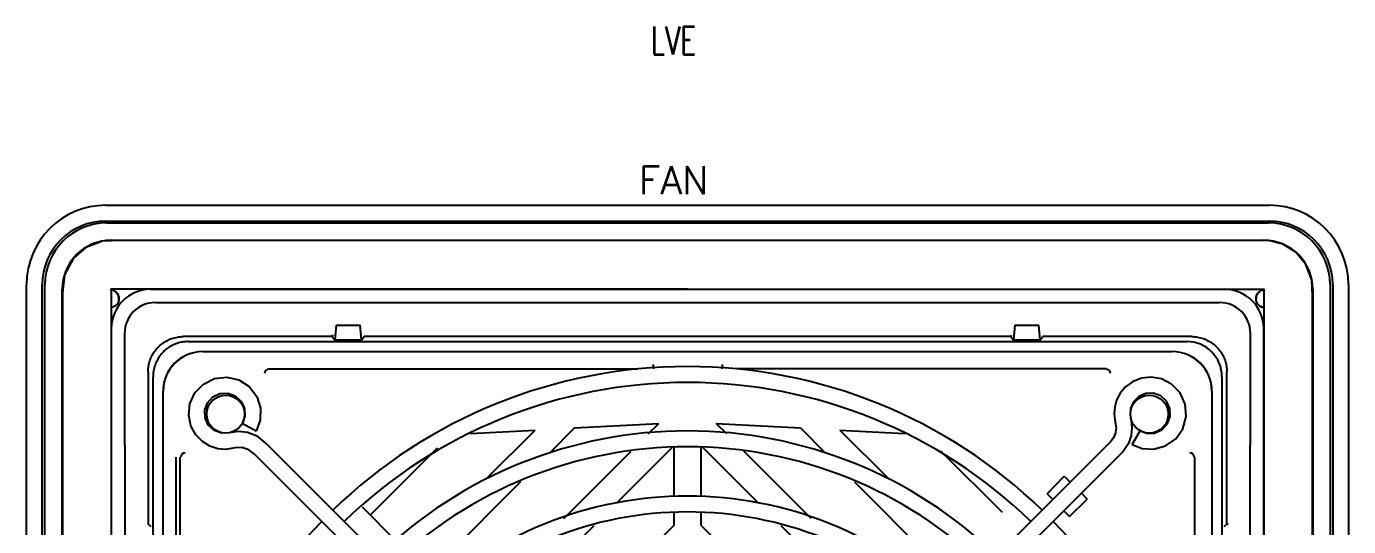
# Model space of a CAD drawing. Header units: inches. Extents: x 0 to 102, y 0 to 66.
# Drawn here: x 58.75 to 64.66, y 27.23 to 29.47 of the extents above; entities that cross this region are included whole.
import ezdxf
from ezdxf.enums import TextEntityAlignment as Align

# ---------------------------------------------------------------- set-up
doc = ezdxf.new("R2010")
doc.units = ezdxf.units.IN
doc.header["$MEASUREMENT"] = 0
for name, color, linetype in [('PLOC', 8, 'Continuous'), ('PMISC', 7, 'Continuous'), ('PSYMS', 7, 'Continuous')]:
    doc.layers.add(name, color=color, linetype=linetype)
doc.styles.add('WD', font='romans.shx', dxfattribs={"height": 0.185})

# ---------------------------------------------------------------- blocks, each defined once
blk = doc.blocks.new('SEN_FAN_N12_FA44')
at = {"color": 7, "linetype": 'Continuous'}
for p, q in [((0.3391, 5.8883), (5.5359, 5.8883)), ((0.3391, 5.8174), (5.5359, 5.8174)), ((-0.0153, 0.3371), (-0.0153, 5.534)), ((0.0556, 0.1245), (0.0556, 5.534)), ((2.9375, 5.5136), (0.362, 5.5136)), ((0.362, 5.5136), (0.362, 5.5136)), ((0.3631, 5.5136), (0.3623, 5.5136)), ((0.3628, 5.5136), (0.3628, 5.5136)), ((0.3628, 5.5136), (0.3628, 5.5136)), ((0.3628, 5.5136), (0.3628, 5.5136)), ((0.363, 5.5136), (0.3628, 5.5136)), ((0.3628, 5.5136), (0.363, 5.5136)), ((0.363, 5.5136), (0.3629, 5.5136)), ((0.3629, 5.5136), (0.363, 5.5136)), ((0.3629, 5.5136), (0.3629, 5.5136)), ((0.3632, 5.5138), (0.3634, 5.5137)), ((0.3634, 5.5146), (0.3634, 5.5146)), ((0.3634, 5.5146), (0.3634, 0.4876)), ((0.3634, 5.5142), (0.3634, 5.5142)), ((0.3634, 5.5142), (0.3634, 5.5142)), ((0.3634, 5.5142), (0.3634, 5.5142)), ((0.3634, 5.5142), (0.3634, 5.5142)), ((0.3634, 5.5142), (0.3634, 5.5142)), ((0.3634, 5.5142), (0.3634, 5.5142)), ((0.3634, 5.51), (0.3634, 5.5136)), ((5.8194, 5.534), (5.8194, 0.1245)), ((5.8903, 5.534), (5.8903, 0.3371)), ((0.5609, 5.4538), (5.3141, 5.4538)), ((0.4231, 5.316), (0.425, 1.2617)), ((5.4497, 0.4605), (5.4519, 5.316)), ((0.9585, 4.9808), (0.9602, 4.9462)), ((0.797, 4.9063), (0.7824, 4.9384)), ((0.9602, 4.9462), (0.949, 4.9139)), ((1.0104, 4.8784), (0.949, 4.9139)), ((1.029, 4.9281), (1.0104, 4.8784)), ((0.9728, 4.8735), (0.9317, 4.8775)), ((1.0182, 4.855), (0.9728, 4.8735)), ((4.9194, 4.8596), (4.9073, 4.8244)), ((4.9237, 4.8194), (4.9592, 4.8807)), ((2.5831, 3.2967), (1.0865, 4.7933)), ((4.8104, 4.8153), (3.1594, 3.1643)), ((4.9237, 4.8194), (4.9688, 4.8018)), ((2.5824, 3.1972), (1.0362, 4.7435)), ((4.856, 4.7607), (3.1387, 3.0434))]:
    blk.add_line(p, q, dxfattribs=at)
at = {"color": 6, "linetype": 'Continuous'}
for p, q in [((0.343, 5.8095), (5.532, 5.8095)), ((0.4019, 5.7315), (0.3238, 5.728)), ((0.3627, 5.7322), (5.5123, 5.7322)), ((0.0674, 0.2623), (0.0674, 5.534)), ((0.1448, 0.2623), (0.1448, 5.5143)), ((0.3837, 5.5015), (0.3776, 5.5055)), ((0.5386, 5.5129), (5.3364, 5.5129)), ((0.5399, 5.5129), (0.5399, 5.5136)), ((2.9375, 5.5136), (5.5123, 5.5136)), ((5.3351, 5.5129), (5.3351, 5.5136)), ((5.4947, 5.5039), (5.4923, 5.5022)), ((5.4974, 5.5055), (5.4946, 5.5038)), ((5.5118, 5.5139), (5.5116, 5.5146)), ((5.5116, 5.5146), (5.5116, 5.5034)), ((5.5116, 5.5034), (5.5116, 5.5111)), ((5.5116, 5.51), (5.5116, 5.4702)), ((5.5123, 5.5136), (5.5122, 5.5136)), ((5.5123, 5.5136), (5.5123, 5.5136)), ((5.7302, 5.5143), (5.7302, 0.2623)), ((5.8076, 5.534), (5.8076, 0.2623)), ((5.4805, 5.4545), (5.4801, 5.4554)), ((5.5116, 5.4702), (5.5116, 0.289)), ((0.3641, 5.3371), (0.3634, 5.3371)), ((0.3641, 0.4592), (0.3641, 5.3384)), ((1.3684, 5.3529), (1.3627, 5.2872)), ((1.3684, 5.3529), (1.4751, 5.3529)), ((1.4808, 5.2872), (1.4751, 5.3529)), ((4.3999, 5.3529), (4.3942, 5.2872)), ((4.3999, 5.3529), (4.5066, 5.3529)), ((4.5123, 5.2872), (4.5066, 5.3529)), ((5.5109, 5.3384), (5.5109, 0.4592)), ((5.5109, 5.3371), (5.5116, 5.3371)), ((1.3506, 5.3017), (0.6855, 5.3017)), ((0.7076, 5.2795), (5.1674, 5.2795)), ((1.3513, 5.3088), (1.3506, 5.3017)), ((1.3506, 5.3017), (1.3627, 5.2872)), ((1.3627, 5.2872), (1.4808, 5.2872)), ((1.4808, 5.2872), (1.4929, 5.3017)), ((4.3821, 5.3017), (1.4929, 5.3017)), ((4.3821, 5.3017), (4.3942, 5.2872)), ((4.3942, 5.2872), (4.5123, 5.2872)), ((4.5123, 5.2872), (4.5244, 5.3017)), ((5.1895, 5.3017), (4.5244, 5.3017)), ((0.7721, 5.2347), (5.1029, 5.2347)), ((0.7721, 5.234), (0.7721, 5.2347)), ((5.1029, 5.2347), (5.1029, 5.234)), ((0.5281, 5.1442), (0.5281, 4.4631)), ((1.0674, 5.1579), (2.7173, 5.1578)), ((3.0918, 5.1775), (3.0916, 5.1729)), ((4.8076, 5.1579), (3.1577, 5.1578)), ((5.3469, 4.4631), (5.3469, 5.1443)), ((0.5502, 0.6624), (0.5502, 5.1221)), ((5.3248, 5.1221), (5.3248, 0.6624)), ((0.5958, 5.0576), (0.595, 5.0576)), ((0.595, 0.7269), (0.595, 5.0576)), ((5.28, 5.0576), (5.2792, 5.0576)), ((5.28, 5.0576), (5.28, 0.7269)), ((2.4328, 4.8933), (2.8089, 4.913)), ((2.7625, 4.8666), (2.8089, 4.913)), ((3.0661, 4.913), (3.4422, 4.8933)), ((3.1125, 4.8666), (3.0661, 4.913)), ((1.9661, 4.8689), (2.2566, 4.8841)), ((2.0371, 4.6646), (2.2566, 4.8841)), ((2.4328, 4.8933), (2.3222, 4.7827)), ((3.4422, 4.8933), (3.5528, 4.7827)), ((3.6184, 4.8841), (3.8379, 4.6646)), ((3.6184, 4.8841), (3.9089, 4.8689)), ((1.8194, 4.8033), (1.5204, 4.5042)), ((2.3852, 4.4894), (2.6856, 4.7897)), ((2.8669, 4.804), (2.6207, 4.5579)), ((2.8784, 4.5891), (2.8784, 4.8049)), ((2.9966, 4.8049), (2.9966, 4.5891)), ((3.2542, 4.5579), (3.0081, 4.804)), ((3.4898, 4.4894), (3.1895, 4.7897)), ((4.3438, 4.5151), (4.0694, 4.7894)), ((0.6522, 4.7623), (0.6522, 3.0465)), ((0.6718, 3.1124), (0.6718, 4.7623)), ((5.2031, 3.1124), (5.2032, 4.7623)), ((4.5458, 4.6009), (4.6204, 4.6781)), ((4.6204, 4.6781), (4.6468, 4.6516)), ((2.1917, 4.6522), (1.782, 4.2425)), ((3.6833, 4.6522), (4.0507, 4.2848)), ((4.5689, 4.5737), (4.5438, 4.5987)), ((4.644, 4.4985), (4.7233, 4.5751)), ((4.6969, 4.6015), (4.7233, 4.5751)), ((1.4836, 4.541), (1.6367, 4.3879)), ((2.8784, 4.4592), (2.8784, 4.5182)), ((2.9966, 4.5182), (2.9966, 4.4592)), ((4.644, 4.4985), (4.619, 4.5236)), ((0.5425, 4.451), (0.5281, 4.4631)), ((2.5192, 4.4563), (2.0437, 3.9809)), ((2.7001, 4.2809), (2.8784, 4.4592)), ((2.9966, 4.4592), (3.1749, 4.2809)), ((3.8171, 3.9951), (3.3558, 4.4563)), ((5.3469, 4.4631), (5.3325, 4.451)), ((5.354, 4.4625), (5.3469, 4.4631))]:
    blk.add_line(p, q, dxfattribs=at)
for points in [[(0.3627, 5.7322), (0.3412, 5.7311), (0.3202, 5.728), (0.2994, 5.7228), (0.2793, 5.7156), (0.26, 5.7064), (0.2416, 5.6955), (0.2245, 5.6827), (0.2086, 5.6684), (0.1943, 5.6525), (0.1815, 5.6353), (0.1705, 5.617), (0.1614, 5.5977), (0.1542, 5.5775), (0.149, 5.5568), (0.1459, 5.5357), (0.1448, 5.5143)], [(5.4595, 5.7315), (5.3878, 5.7315), (5.3154, 5.7315), (0.4019, 5.7315)], [(5.7295, 5.0576), (5.7295, 5.2392), (5.7295, 5.3245), (5.7295, 5.4059), (5.7295, 5.4808), (5.7256, 5.5554), (5.6996, 5.6243), (5.6543, 5.6786), (5.5974, 5.7142), (5.5321, 5.7306), (5.4595, 5.7315)], [(5.7302, 5.5143), (5.7291, 5.5357), (5.726, 5.5568), (5.7208, 5.5775), (5.7136, 5.5977), (5.7045, 5.617), (5.6935, 5.6353), (5.6807, 5.6525), (5.6664, 5.6684), (5.6505, 5.6827), (5.6334, 5.6955), (5.615, 5.7064), (5.5957, 5.7156), (5.5756, 5.7228), (5.5548, 5.728), (5.5338, 5.7311), (5.5123, 5.7322)], [(0.3238, 5.728), (0.2506, 5.7004), (0.1944, 5.6516), (0.155, 5.5781), (0.1455, 5.4974), (0.1455, 5.3246)], [(0.385, 5.5003), (0.3827, 5.5022), (0.3803, 5.5039), (0.3776, 5.5055)], [(0.3801, 5.504), (0.3814, 5.5032), (0.3839, 5.5012), (0.3864, 5.499), (0.3884, 5.4969), (0.3901, 5.4948), (0.3907, 5.4939)], [(0.3908, 5.4939), (0.3889, 5.4963), (0.3837, 5.5015)], [(0.3911, 5.4935), (0.3892, 5.4959), (0.3872, 5.4982), (0.385, 5.5003)], [(0.3972, 5.4626), (0.398, 5.4736), (0.3962, 5.4831), (0.393, 5.4904), (0.3908, 5.4939)], [(0.3911, 5.4935), (0.3944, 5.4877), (0.3965, 5.4824), (0.3977, 5.4771)], [(5.4891, 5.4995), (5.4865, 5.4967), (5.484, 5.4935), (5.4817, 5.4899), (5.4798, 5.4858), (5.4782, 5.4813), (5.4772, 5.4763), (5.4769, 5.471)], [(5.477, 5.474), (5.4776, 5.4786), (5.4788, 5.4834), (5.4809, 5.4883), (5.4839, 5.4935)], [(5.4923, 5.5022), (5.49, 5.5003), (5.4878, 5.4982), (5.4858, 5.4959), (5.4839, 5.4935)], [(5.4946, 5.5038), (5.4918, 5.5018), (5.4891, 5.4995)], [(5.5122, 5.5136), (5.512, 5.5137), (5.5118, 5.5139)], [(0.3785, 5.4369), (0.3743, 5.4348), (0.3698, 5.4331), (0.3646, 5.432), (0.3634, 5.4319)], [(0.3948, 5.4552), (0.3931, 5.4516), (0.3909, 5.4482), (0.3884, 5.4451), (0.3855, 5.4421), (0.3822, 5.4393), (0.3785, 5.4369)], [(0.3973, 5.463), (0.3963, 5.459), (0.3948, 5.4552)], [(0.3977, 5.4771), (0.3981, 5.472), (0.398, 5.4674), (0.3973, 5.463)], [(5.4779, 5.4619), (5.4772, 5.4657), (5.4769, 5.4698), (5.477, 5.474)], [(5.48, 5.4555), (5.4789, 5.4583), (5.4779, 5.4619)], [(5.4978, 5.4362), (5.4943, 5.4383), (5.4911, 5.4407), (5.4882, 5.4433), (5.4857, 5.4461), (5.4836, 5.449), (5.4818, 5.4519), (5.4802, 5.455), (5.48, 5.4555)], [(5.5116, 5.4318), (5.5109, 5.4319), (5.5061, 5.4329), (5.5018, 5.4343), (5.4978, 5.4362)], [(0.1455, 5.3246), (0.1455, 5.235), (0.1455, 5.1428), (0.1455, 5.0478), (0.1455, 4.9492), (0.1455, 4.8466), (0.1455, 2.4605)], [(0.5281, 5.1442), (0.5282, 5.1509), (0.5286, 5.1576), (0.5293, 5.1641), (0.5303, 5.1706), (0.5315, 5.1769), (0.5329, 5.1832), (0.5346, 5.1893), (0.5366, 5.1953), (0.5387, 5.2012), (0.5411, 5.207), (0.5436, 5.2126), (0.5464, 5.218), (0.5493, 5.2233), (0.5524, 5.2284), (0.5557, 5.2334), (0.5591, 5.2382), (0.5627, 5.2428), (0.5664, 5.2472), (0.5702, 5.2515), (0.5742, 5.2556), (0.5782, 5.2595), (0.5825, 5.2633), (0.5869, 5.267), (0.5916, 5.2706), (0.5963, 5.274), (0.6013, 5.2773), (0.6064, 5.2804), (0.6117, 5.2833), (0.6172, 5.2861), (0.6228, 5.2886), (0.6285, 5.291), (0.6344, 5.2932), (0.6404, 5.2951), (0.6465, 5.2968), (0.6528, 5.2982), (0.6592, 5.2995), (0.6656, 5.3004), (0.6722, 5.3011), (0.6788, 5.3015), (0.6855, 5.3017)], [(0.6516, 5.2692), (0.6458, 5.2669), (0.6402, 5.2643), (0.6347, 5.2616), (0.6294, 5.2586), (0.6242, 5.2555), (0.6192, 5.2522), (0.6143, 5.2487), (0.6095, 5.2451), (0.605, 5.2414), (0.6006, 5.2375), (0.5963, 5.2334), (0.5923, 5.2292), (0.5884, 5.2248), (0.5846, 5.2202), (0.581, 5.2154), (0.5775, 5.2106), (0.5742, 5.2055), (0.5711, 5.2003), (0.5682, 5.195), (0.5654, 5.1895), (0.5629, 5.1839), (0.5606, 5.1781)], [(0.7076, 5.2795), (0.7011, 5.2793), (0.6947, 5.2789), (0.6883, 5.2782), (0.682, 5.2773), (0.6757, 5.2761), (0.6695, 5.2747), (0.6634, 5.2731), (0.6575, 5.2713), (0.6516, 5.2692)], [(5.1895, 5.3017), (5.1962, 5.3015), (5.2028, 5.3011), (5.2094, 5.3004), (5.2158, 5.2995), (5.2222, 5.2982), (5.2285, 5.2968), (5.2346, 5.2951), (5.2406, 5.2932), (5.2465, 5.291), (5.2522, 5.2886), (5.2578, 5.2861), (5.2633, 5.2833), (5.2686, 5.2804), (5.2737, 5.2773), (5.2787, 5.274), (5.2834, 5.2706), (5.2881, 5.267), (5.2925, 5.2633), (5.2968, 5.2595), (5.3008, 5.2556), (5.3048, 5.2515), (5.3086, 5.2472), (5.3123, 5.2428), (5.3159, 5.2382), (5.3193, 5.2334), (5.3226, 5.2284), (5.3257, 5.2233), (5.3286, 5.218), (5.3314, 5.2126), (5.3339, 5.207), (5.3363, 5.2012), (5.3384, 5.1953), (5.3404, 5.1893), (5.3421, 5.1832), (5.3435, 5.1769), (5.3447, 5.1706), (5.3457, 5.1641), (5.3464, 5.1576), (5.3468, 5.1509), (5.3469, 5.1442)], [(0.5606, 5.1781), (0.5585, 5.1723), (0.5566, 5.1663), (0.555, 5.1602), (0.5536, 5.154), (0.5524, 5.1478), (0.5515, 5.1414), (0.5509, 5.135), (0.5504, 5.1286), (0.5502, 5.1221)], [(2.7832, 5.1775), (2.7834, 5.1725), (2.7836, 5.1637)], [(2.7836, 5.1637), (2.7837, 5.1606), (2.7838, 5.1587), (2.7838, 5.1578)], [(3.0916, 5.1729), (3.0914, 5.1643), (3.0913, 5.1611), (3.0912, 5.1588), (3.0912, 5.1578)], [(5.7295, 3.7829), (5.7295, 4.8598), (5.7295, 5.0576)]]:
    blk.add_lwpolyline(points, dxfattribs=at)
at = {"color": 7, "linetype": 'Continuous'}
for points in [[(0.3622, 5.5136), (0.3624, 5.5136), (0.3627, 5.5136)], [(0.3634, 5.5142), (0.3634, 5.5141), (0.3632, 5.5138), (0.363, 5.5137), (0.3628, 5.5136)], [(0.3629, 5.5136), (0.3628, 5.5136), (0.363, 5.5136), (0.3632, 5.5138)], [(0.3628, 5.5136), (0.3628, 5.5136), (0.3628, 5.5136), (0.3628, 5.5136)], [(0.3629, 5.5136), (0.3628, 5.5136), (0.3628, 5.5136)], [(0.3628, 5.5136), (0.3628, 5.5136), (0.3628, 5.5136)], [(0.3634, 5.5136), (0.3634, 5.5136), (0.3634, 5.5138), (0.3634, 5.5139), (0.3634, 5.5141), (0.3634, 5.5142), (0.3634, 5.5144)], [(0.3634, 5.5142), (0.3634, 5.5142), (0.3634, 5.5142), (0.3634, 5.5142), (0.3634, 5.5142), (0.3634, 5.5142), (0.3634, 5.5142), (0.3634, 5.5142), (0.3634, 5.5142), (0.3634, 5.5142), (0.3634, 5.5142), (0.3634, 5.5142), (0.3634, 5.5142), (0.3634, 5.5142), (0.3634, 5.5142), (0.3634, 5.5142), (0.3634, 5.5142)], [(0.3634, 5.5142), (0.3634, 5.5142), (0.3634, 5.5142)], [(0.3634, 5.5142), (0.3634, 5.5142), (0.3634, 5.5142), (0.3634, 5.5142), (0.3634, 5.5142)], [(0.3634, 5.5142), (0.3634, 5.5142), (0.3634, 5.5142), (0.3634, 5.5142)], [(0.7094, 4.9502), (0.7148, 5.0015), (0.7374, 5.0504), (0.7755, 5.0896), (0.8254, 5.1141)], [(0.8254, 5.1141), (0.8804, 5.1202), (0.9328, 5.1082)], [(0.9328, 5.1082), (0.979, 5.0785), (1.0137, 5.0341), (1.0302, 4.9823), (1.029, 4.9281)], [(4.9251, 5.0998), (4.8939, 5.0768), (4.8704, 5.0492), (4.8542, 5.0182), (4.8456, 4.9882), (4.843, 4.9567), (4.8479, 4.9196), (4.852, 4.8961), (4.8494, 4.8716), (4.8407, 4.8499), (4.8286, 4.8335), (4.8104, 4.8153)], [(5.055, 5.1125), (5.0079, 5.1206), (4.9649, 5.1156), (4.9251, 5.0998)], [(5.0727, 4.8129), (5.1186, 4.8451), (5.1503, 4.8902), (5.1653, 4.9452), (5.1605, 5.0002), (5.1375, 5.0506), (5.0998, 5.0895), (5.055, 5.1125)], [(0.7933, 5.0064), (0.8168, 5.0321), (0.8492, 5.0471), (0.8844, 5.0486), (0.9171, 5.0369), (0.9439, 5.0123), (0.9585, 4.9808)], [(4.9533, 5.0339), (4.9301, 5.0108), (4.9166, 4.981), (4.9141, 4.9523)], [(5.0189, 5.0485), (4.9853, 5.0477), (4.9533, 5.0339)], [(5.0773, 5.0129), (5.0512, 5.0367), (5.0189, 5.0485)], [(0.7824, 4.9384), (0.7812, 4.9736), (0.7933, 5.0064)], [(5.0806, 4.9102), (5.0939, 4.9448), (5.0925, 4.9802), (5.0773, 5.0129)], [(0.8038, 4.8121), (0.7704, 4.8326), (0.7409, 4.8629), (0.7195, 4.9025), (0.7094, 4.9502)], [(0.9317, 4.8775), (0.8906, 4.8709), (0.8574, 4.8696), (0.823, 4.8821), (0.797, 4.9063)], [(4.9141, 4.9523), (4.9191, 4.9274), (4.9229, 4.8958), (4.9194, 4.8596)], [(4.9592, 4.8807), (4.989, 4.8699), (5.0219, 4.8703), (5.0556, 4.8845), (5.0806, 4.9102)], [(1.0865, 4.7933), (1.0554, 4.8245), (1.0182, 4.855)], [(1.0362, 4.7435), (1.0043, 4.7754), (0.9786, 4.7961), (0.9463, 4.8063), (0.9152, 4.804), (0.8759, 4.7978), (0.8402, 4.8007), (0.8038, 4.8121)], [(4.9073, 4.8244), (4.8833, 4.7883), (4.856, 4.7607)], [(4.9688, 4.8018), (5.0192, 4.7983), (5.0727, 4.8129)]]:
    blk.add_lwpolyline(points, dxfattribs=at)
at = {"color": 6, "linetype": 'Continuous'}
for centre in [(0.8745, 4.9552), (5.0005, 4.9552)]:
    blk.add_circle(centre, 0.0846, dxfattribs=at)
at = {"color": 7, "linetype": 'Continuous'}
for centre, radius, start, end in [((0.3391, 5.534), 0.3543, 90, 180), ((5.5359, 5.534), 0.3543, 0, 90), ((0.3391, 5.534), 0.2835, 90, 180), ((5.5359, 5.534), 0.2835, 0, 90), ((0.5609, 5.316), 0.1378, 90, 179.99999), ((5.3141, 5.316), 0.1378, 0, 90), ((2.9375, 2.8922), 2.2756, 90, 134.10417), ((2.9375, 2.8922), 2.2756, 45.8958, 89.99996), ((2.9375, 2.8922), 2.2047, 90, 134.07538), ((2.9375, 2.8922), 2.2047, 45.9246, 89.99996), ((2.9375, 2.8922), 1.9882, 90, 133.97467), ((2.9375, 2.8922), 1.9882, 46.0253, 89.99996), ((2.9375, 2.8922), 1.9173, 90, 133.93678), ((2.9375, 2.8922), 1.9173, 46.0632, 89.99996), ((2.9375, 2.8922), 1.6969, 90.01074, 133.79601), ((2.9375, 2.8922), 1.6969, 46.20401, 90.01046), ((2.9375, 2.8922), 1.626, 90.01074, 133.74353), ((2.9375, 2.8922), 1.626, 46.25649, 90.01046), ((2.9375, 2.8922), 2.2756, 135.89583, 224.10417), ((2.9375, 2.8922), 2.2756, 315.89586, 44.10414)]:
    blk.add_arc(centre, radius, start, end, dxfattribs=at)
at = {"color": 6, "linetype": 'Continuous'}
for centre, radius, start, end in [((0.343, 5.534), 0.2756, 90, 180), ((5.532, 5.534), 0.2756, 0, 90), ((0.3588, 5.471), 0.0394, 61.35222, 90), ((0.5399, 5.3371), 0.1761, 90.41875, 179.57947), ((5.3351, 5.3371), 0.1761, 0.41875, 89.57947), ((5.5162, 5.471), 0.0394, 90, 118.64141), ((5.5162, 5.471), 0.0394, 236.48267, 270), ((0.7721, 5.0576), 0.1772, 90, 180), ((0.7721, 5.0576), 0.1768, 90, 180), ((5.1029, 5.0576), 0.1772, 0, 90), ((5.1029, 5.0576), 0.1768, 0, 90), ((1.0674, 5.1363), 0.0197, 90, 180), ((4.8076, 5.1363), 0.0197, 0, 90), ((0.6934, 4.7623), 0.0197, 90, 180), ((5.1816, 4.7623), 0.0197, 0, 90)]:
    blk.add_arc(centre, radius, start, end, dxfattribs=at)
for centre, major_axis, ratio, start_param, end_param in [((4.3996, 5.3981), (0.0174, 0.0984), 0.025788, -3.567505, -3.3384), ((5.1672, 5.122), (0.1114, 0.1114), 0.999315, 5.49813, 7.068241)]:
    blk.add_ellipse(centre, major_axis=major_axis, ratio=ratio, start_param=start_param, end_param=end_param, dxfattribs=at)
at = {"style": 'WD', "width": 0.7}
for tag, p in [('INST', (2.875, 6.7321)), ('LOC', (2.875, 6.5625)), ('DESC1', (2.875, 6.4062)), ('DESC2', (2.875, 6.25)), ('DESC3', (2.875, 6.1021)), ('XREF', (2.875, 5.5312))]:
    blk.add_attdef(tag, text='', height=0.125, dxfattribs=at).set_placement(p, align=Align.CENTER)
at = {"style": 'WD'}
blk.add_attdef('TAG1', text='', height=0.125, dxfattribs=at).set_placement((2.875, 5.9375), align=Align.CENTER)
at = {"style": 'WD', "flags": 9}
blk.add_attdef('FAMILY', (3.0797, 5.9023), '', height=0.01, dxfattribs=at)
for tag, p in [('MFG', (3.1028, 5.8387)), ('CAT', (3.1047, 5.8582)), ('ASSYCODE', (3.105, 5.8214))]:
    blk.add_attdef(tag, text='', height=0.01, dxfattribs=at).set_placement(p, align=Align.CENTER)

msp = doc.modelspace()

# ---------------------------------------------------------------- block references
at = {"layer": 'PSYMS'}
ref = msp.add_blockref('SEN_FAN_N12_FA44', (58.76645, 22.78082), dxfattribs=at)
ref.add_attrib('TAG1', 'FAN', dxfattribs={"layer": 'PMISC', "height": 0.125, "style": 'WD'}).set_placement((61.64145, 28.71832), align=Align.CENTER)
ref.add_attrib('LOC', 'LVE', dxfattribs={"layer": 'PLOC', "height": 0.125, "style": 'WD', "width": 0.7}).set_placement((61.64145, 29.34332), align=Align.CENTER)

doc.saveas('drawing.dxf')
